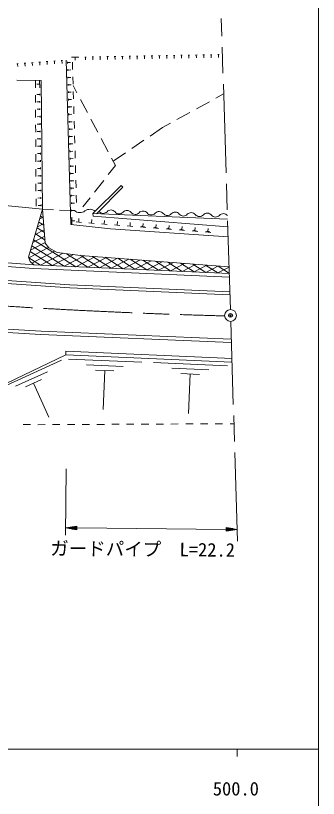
# Model space of a CAD drawing. Units: millimetres, scale not verified. Extents: x 40000 to 680000, y 20000 to 380000.
# Drawn here: x 538060 to 579000, y 198357 to 304200 of the extents above; entities that cross this region are included whole.
import ezdxf
from ezdxf.enums import TextEntityAlignment as Align

# ---------------------------------------------------------------- set-up
doc = ezdxf.new("R2010")
doc.units = ezdxf.units.MM
doc.header["$LTSCALE"] = 1000
doc.header["$PDMODE"] = 32
doc.header["$PDSIZE"] = 500
doc.linetypes.add('CHAIN', pattern=[18.5, 12, -1.5, 3.5, -1.5])
for name, color, linetype, lineweight in [('M-BGD', 7, 'Continuous', 13), ('M-BMK', 2, 'CHAIN', 13), ('M-BMK-OTRS', 5, 'Continuous', 13), ('M-BMK-SRVR', 3, 'Continuous', 13), ('M-STR-HTXT', 7, 'Continuous', 13), ('M-STR-STRD', 7, 'Continuous', 13), ('M-TTL-BAND', 7, 'Continuous', 13)]:
    doc.layers.add(name, color=color, linetype=linetype, lineweight=lineweight)
doc.layers.add('M-OTRS', color=6, linetype='Continuous')
doc.styles.add('ＭＳ ゴシック', font='')
doc.styles.get('ＭＳ ゴシック').set_extended_font_data('MS Gothic')

msp = doc.modelspace()

# ---------------------------------------------------------------- linework, layer by layer
at = {"layer": 'M-BGD'}
for p, q in [((545597, 298570), (546597, 298589)), ((546097, 298580), (546105, 298180)), ((547397, 298603), (547597, 298607)), ((547497, 298605), (547504, 298205)), ((548397, 298622), (548597, 298625)), ((548497, 298624), (548504, 298224)), ((549397, 298640), (549597, 298644)), ((549497, 298642), (549504, 298242)), ((550396, 298658), (550596, 298662)), ((550496, 298660), (550504, 298260)), ((551396, 298677), (551596, 298680)), ((551496, 298679), (551504, 298279)), ((552396, 298695), (552596, 298699)), ((552496, 298697), (552503, 298297)), ((553396, 298713), (553596, 298717)), ((553496, 298715), (553503, 298315)), ((554396, 298732), (554596, 298735)), ((554496, 298734), (554503, 298334)), ((555396, 298750), (555596, 298754)), ((555496, 298752), (555503, 298352)), ((556395, 298768), (556595, 298772)), ((556495, 298770), (556503, 298370)), ((557395, 298787), (557595, 298790)), ((557495, 298789), (557503, 298389)), ((558395, 298805), (558595, 298809)), ((558495, 298807), (558502, 298407)), ((559395, 298823), (559595, 298827)), ((559495, 298825), (559502, 298425)), ((560395, 298842), (560595, 298845)), ((560495, 298843), (560502, 298444)), ((561395, 298860), (561595, 298864)), ((561495, 298862), (561502, 298462)), ((562394, 298878), (562594, 298882)), ((562494, 298880), (562502, 298480)), ((563394, 298897), (563594, 298900)), ((563494, 298898), (563502, 298499)), ((564394, 298915), (564594, 298919)), ((564494, 298917), (564501, 298517)), ((565394, 298933), (565594, 298937)), ((565494, 298935), (565501, 298535)), ((538218, 297697), (538418, 297711)), ((538318, 297704), (538347, 297305)), ((539215, 297769), (539415, 297783)), ((539315, 297776), (539344, 297377)), ((540213, 297841), (540412, 297856)), ((540313, 297848), (540342, 297449)), ((541210, 297914), (541410, 297928)), ((541310, 297921), (541339, 297522)), ((542208, 297986), (542407, 298000)), ((542307, 297993), (542336, 297594)), ((543205, 298058), (543404, 298073)), ((543305, 298065), (543334, 297666)), ((544202, 298131), (544402, 298145)), ((544302, 298138), (544331, 297739)), ((545083, 297747), (545078, 297947)), ((545081, 297847), (545480, 297858)), ((545739, 297931), (545768, 296931)), ((545111, 296748), (545105, 296948)), ((545108, 296848), (545508, 296858)), ((540735, 295448), (540740, 294448)), ((541305, 295444), (541316, 294444)), ((545138, 295748), (545132, 295948)), ((545135, 295848), (545535, 295859)), ((545797, 295931), (545826, 294932)), ((541311, 294944), (540911, 294939)), ((545165, 294748), (545160, 294948)), ((545162, 294848), (545562, 294859)), ((546355, 293760), (545832, 294753)), ((540745, 293448), (540750, 292448)), ((541326, 293544), (540926, 293539)), ((541325, 293644), (541327, 293444)), ((545192, 293749), (545187, 293949)), ((545190, 293849), (545590, 293860)), ((545855, 293932), (545884, 292933)), ((565131, 293035), (566191, 293619)), ((541337, 292544), (540937, 292539)), ((541336, 292644), (541338, 292444)), ((545220, 292749), (545214, 292949)), ((545217, 292849), (545617, 292860)), ((547755, 291107), (546822, 292876)), ((562504, 291586), (564256, 292552)), ((540755, 291448), (540761, 290448)), ((541348, 291544), (540948, 291539)), ((541347, 291644), (541349, 291444)), ((545247, 291749), (545242, 291949)), ((545244, 291849), (545644, 291860)), ((545913, 291933), (545942, 290934)), ((559877, 290137), (561629, 291103)), ((541359, 290544), (540959, 290540)), ((541358, 290644), (541360, 290444)), ((545274, 290750), (545269, 290950)), ((545272, 290850), (545672, 290861)), ((549154, 288453), (548221, 290222)), ((540766, 289448), (540771, 288448)), ((541370, 289544), (540970, 289540)), ((541369, 289644), (541371, 289444)), ((545302, 289750), (545296, 289950)), ((545299, 289850), (545699, 289861)), ((545971, 289934), (546000, 288934)), ((556241, 287916), (557941, 289070)), ((557941, 289070), (559002, 289654)), ((541381, 288544), (540981, 288540)), ((541379, 288644), (541382, 288444)), ((545329, 288751), (545324, 288950)), ((545326, 288851), (545726, 288861)), ((545356, 287751), (545351, 287951)), ((546029, 287935), (546058, 286935)), ((540776, 287448), (540781, 286448)), ((541391, 287544), (540991, 287540)), ((541390, 287644), (541392, 287444)), ((545354, 287851), (545753, 287862)), ((545384, 286751), (545378, 286951)), ((545381, 286851), (545781, 286862)), ((550554, 285800), (549621, 287569)), ((553758, 286233), (555413, 287355)), ((541402, 286544), (541002, 286540)), ((541401, 286644), (541403, 286444)), ((545411, 285752), (545405, 285952)), ((545408, 285852), (545808, 285863)), ((546087, 285936), (546116, 284936)), ((540786, 285448), (540791, 284448)), ((541413, 285544), (541013, 285540)), ((541412, 285644), (541414, 285444)), ((545438, 284752), (545433, 284952)), ((545435, 284852), (545835, 284863)), ((551544, 283923), (551020, 284915)), ((551230, 284518), (552930, 285671)), ((541424, 284544), (541024, 284540)), ((541423, 284644), (541425, 284444)), ((545465, 283752), (545460, 283952)), ((545463, 283852), (545863, 283863)), ((546145, 283937), (546174, 282937)), ((550590, 282709), (551544, 283923)), ((541698, 278033), (487684, 283445)), ((540796, 283448), (540801, 282448)), ((541435, 283544), (541035, 283540)), ((541434, 283644), (541436, 283444)), ((541445, 282644), (541447, 282444)), ((545493, 282753), (545487, 282953)), ((545490, 282853), (545890, 282864)), ((541446, 282544), (541046, 282540)), ((541457, 281544), (541057, 281540)), ((541456, 281644), (541458, 281444)), ((545520, 281753), (545515, 281953)), ((545517, 281853), (545917, 281864)), ((546203, 281937), (546232, 280938)), ((548736, 280350), (549972, 281923)), ((540806, 281448), (540811, 280448)), ((541468, 280544), (541068, 280540)), ((541466, 280644), (541469, 280445)), ((545547, 280754), (545542, 280953)), ((545545, 280854), (545944, 280864)), ((540816, 279448), (540821, 278448)), ((541478, 279545), (541078, 279540)), ((541477, 279645), (541480, 279445)), ((545575, 279754), (545569, 279954)), ((545572, 279854), (545972, 279865)), ((546261, 279938), (546290, 278939)), ((547165, 278350), (548119, 279564)), ((541489, 278545), (541089, 278540)), ((541488, 278645), (541490, 278445)), ((545602, 278754), (545596, 278954)), ((545599, 278854), (545999, 278865)), ((541714, 277836), (541628, 277791)), ((541712, 277858), (541658, 277893)), ((543181, 277944), (541698, 278033)), ((545461, 277807), (543979, 277896)), ((545629, 277755), (545624, 277955)), ((545627, 277855), (546026, 277866)), ((541873, 275859), (541190, 276294)), ((541784, 276970), (541317, 276727)), ((541793, 276858), (541424, 277094)), ((545678, 275955), (545651, 276955)), ((545665, 276455), (546065, 276466)), ((546950, 276241), (546224, 276297)), ((546587, 276269), (546625, 276753)), ((548315, 276135), (548353, 276623)), ((550048, 276001), (550086, 276491)), ((551785, 275867), (551823, 276360)), ((541923, 275239), (540695, 274600)), ((541954, 274859), (540956, 275494)), ((541854, 276105), (541006, 275664)), ((548681, 276107), (547950, 276163)), ((550416, 275973), (549680, 276030)), ((552155, 275838), (551415, 275895)), ((553898, 275703), (553154, 275761)), ((553526, 275732), (553564, 276228)), ((555646, 275568), (554897, 275626)), ((555466, 275682), (555092, 275711)), ((555279, 275697), (555310, 276096)), ((557398, 275433), (556645, 275491)), ((557218, 275548), (556841, 275577)), ((557029, 275562), (557060, 275964)), ((559155, 275297), (558397, 275355)), ((558973, 275412), (558594, 275442)), ((558784, 275427), (558815, 275831)), ((560916, 275160), (560154, 275219)), ((560733, 275277), (560352, 275306)), ((560543, 275291), (560574, 275698)), ((562306, 275156), (562337, 275564)), ((564073, 275020), (564105, 275431)), ((541993, 274373), (540384, 273536)), ((542034, 273859), (540723, 274695)), ((562681, 275024), (561915, 275083)), ((562497, 275141), (562114, 275171)), ((564451, 274887), (563680, 274947)), ((564266, 275005), (563881, 275034)), ((542062, 273508), (540073, 272473)), ((544606, 270323), (540255, 273095)), ((546205, 270253), (540489, 273895)), ((542511, 272839), (539835, 271447)), ((543008, 270392), (540022, 272296)), ((543326, 272362), (540229, 270750)), ((544480, 272060), (541410, 270462)), ((541410, 270462), (539827, 271471)), ((545891, 271893), (543008, 270392)), ((547334, 271742), (544606, 270323)), ((547803, 270183), (544943, 272005)), ((548841, 271624), (546205, 270253)), ((549402, 270113), (546772, 271789)), ((550348, 271507), (547803, 270183)), ((551000, 270043), (548473, 271653)), ((551855, 271389), (549402, 270113)), ((552599, 269973), (550169, 271521)), ((553362, 271272), (551000, 270043)), ((554197, 269903), (551865, 271389)), ((554870, 271154), (552599, 269973)), ((555796, 269833), (553561, 271256)), ((556377, 271037), (554197, 269903)), ((557394, 269763), (555258, 271124)), ((558993, 269693), (556954, 270992)), ((540462, 270004), (566963, 268844)), ((540500, 270502), (566985, 269343)), ((557884, 270919), (555796, 269833)), ((559391, 270802), (557394, 269763)), ((560591, 269623), (558650, 270860)), ((560898, 270684), (558993, 269693)), ((562190, 269553), (560346, 270728)), ((562405, 270567), (560591, 269623)), ((563788, 269483), (562042, 270595)), ((563912, 270449), (562190, 269553)), ((565387, 269413), (563739, 270463)), ((565420, 270332), (563788, 269483)), ((566921, 270211), (565387, 269413)), ((566985, 269343), (565435, 270331)), ((544867, 258813), (544846, 258314)), ((544846, 258314), (567321, 257346)), ((544867, 258813), (567343, 257846)), ((535649, 253684), (544250, 257602)), ((545213, 257758), (555126, 257331)), ((556719, 257295), (566727, 256865)), ((547663, 256990), (552619, 256777)), ((548873, 256276), (551352, 256169)), ((550113, 256223), (549885, 250936)), ((559192, 256521), (564197, 256305)), ((538061, 254090), (542361, 256050)), ((560415, 255799), (562917, 255692)), ((561666, 255746), (561436, 250408)), ((539397, 254007), (541547, 254986)), ((540472, 254497), (542562, 249909)), ((539057, 248924), (540057, 248897)), ((541057, 248887), (542057, 248892)), ((543057, 248897), (544057, 248902)), ((545057, 248907), (546057, 248912)), ((547057, 248917), (548057, 248922)), ((549057, 248927), (550057, 248932)), ((551057, 248937), (552057, 248942)), ((553057, 248947), (554056, 248952)), ((555056, 248957), (556056, 248962)), ((557056, 248967), (558056, 248972)), ((559056, 248977), (560056, 248982)), ((561056, 248987), (562056, 248992)), ((563056, 248997), (564056, 249002)), ((565056, 249007), (566056, 249012)), ((567056, 249017), (567581, 249019))]:
    msp.add_line(p, q, dxfattribs=at)
for points in [[(566793, 274305), (550886, 275354), (545512, 275951), (544905, 298181)], [(538239, 295455), (541509, 295446), (541698, 278033)], [(548518, 277429), (552317, 281223), (552553, 280995), (549016, 277409)], [(467101, 278791), (483850, 276167), (498373, 274305), (510203, 272985), (522033, 271889), (540500, 270502)], [(467399, 278238), (483780, 275672), (498314, 273809), (510152, 272488), (521991, 271391), (540462, 270004)], [(540500, 270502), (540005, 270956), (539802, 271543), (541698, 278033), (542068, 273435), (542532, 272811), (543695, 272153), (546843, 271780), (566920, 270215)], [(566752, 275631), (548537, 277088), (548518, 277429), (566719, 276690)], [(544846, 258314), (531081, 251761), (525062, 249300)]]:
    msp.add_lwpolyline(points, dxfattribs=at)
for centre, radius, start, end in [((546751, 278678), 1116, 229.01542, 307.23235), ((548101, 276901), 1116, 49.01542, 127.23235), ((549888, 278175), 715, 218.69871, 317.54906), ((550944, 277209), 715, 38.69871, 137.54906), ((552060, 278103), 715, 218.69871, 317.54906), ((553116, 277138), 715, 38.69871, 137.54906), ((554232, 278032), 715, 218.69871, 317.54906), ((555287, 277067), 715, 38.69871, 137.54906), ((556404, 277961), 715, 218.69871, 317.54906), ((557459, 276996), 715, 38.69871, 137.54906), ((558575, 277890), 715, 218.69871, 317.54906), ((559631, 276925), 715, 38.69871, 137.54906), ((560747, 277819), 715, 218.69871, 317.54906), ((561802, 276853), 715, 38.69871, 137.54906), ((563974, 276782), 715, 38.69871, 137.54906), ((566146, 276711), 715, 38.69871, 137.54906), ((562919, 277748), 715, 218.69871, 317.54906), ((565091, 277677), 715, 218.69871, 317.54906)]:
    msp.add_arc(centre, radius, start, end, dxfattribs=at)
at = {"layer": 'M-BMK'}
for p, q in [((567100, 264458), (565874, 303817)), ((568076, 233138), (567150, 262859))]:
    msp.add_line(p, q, dxfattribs=at)
msp.add_arc((586209, 1040534), 777189, 261.27032, 268.53412, dxfattribs=at)
at = {"layer": 'M-BMK-OTRS'}
for points in [[(380100, 324240), (380466, 317338), (380798, 314423), (381641, 310920), (383702, 304901), (384767, 301941), (386230, 299048), (387870, 297275), (390634, 295338), (394551, 293306), (397063, 292227), (401039, 291075), (421849, 285924), (432663, 283339), (443812, 280666), (459334, 277479), (472312, 275135), (483203, 273448), (496324, 271719), (514905, 269732), (527625, 268632), (545382, 267388), (567037, 266467)], [(331766, 297115), (344916, 294031), (377343, 286477), (403015, 280009), (414787, 277632), (428146, 275181), (490077, 265878), (505512, 264094), (517218, 262980), (541493, 261533), (567224, 260457)]]:
    msp.add_lwpolyline(points, dxfattribs=at)
at = {"layer": 'M-BMK-SRVR'}
msp.add_circle((567125, 263659), 800, dxfattribs=at)
at = {"layer": 'M-OTRS'}
msp.add_point((567125, 263659), dxfattribs=at)
at = {"layer": 'M-STR-HTXT'}
for p, q in [((544893, 242938), (544809, 233939)), ((544818, 234939), (546321, 235175)), ((546319, 234975), (545119, 234986)), ((545419, 235033), (546319, 235025)), ((546320, 235075), (545720, 235080)), ((546020, 235127), (546320, 235125)), ((546316, 234675), (546321, 235175)), ((566529, 234985), (566524, 234485)), ((568026, 234721), (566529, 234985)), ((544818, 234939), (546316, 234675)), ((544818, 234939), (546318, 234925)), ((546318, 234875), (545118, 234886)), ((545417, 234833), (546317, 234825)), ((546317, 234775), (545717, 234780)), ((546016, 234728), (546316, 234725)), ((546318, 234925), (566526, 234735)), ((568026, 234721), (566524, 234485)), ((566824, 234533), (566524, 234535)), ((567425, 234627), (566525, 234635)), ((566525, 234585), (567125, 234580)), ((568026, 234721), (566526, 234735)), ((566526, 234685), (567726, 234674)), ((567427, 234827), (566527, 234835)), ((566527, 234785), (567727, 234774)), ((566828, 234933), (566528, 234935)), ((566528, 234885), (567128, 234880))]:
    msp.add_line(p, q, dxfattribs=at)
at = {"layer": 'M-STR-STRD'}
for points in [[(331663, 296677), (344814, 293593), (377237, 286040), (402916, 279570), (414702, 277190), (428072, 274737), (490017, 265432), (505465, 263646), (517183, 262531), (541470, 261084), (567206, 260008)], [(567054, 266866), (545404, 267788), (527657, 269031), (514943, 270130), (496371, 272116), (483260, 273844), (472378, 275529), (459410, 277872), (443899, 281057), (432759, 283727)]]:
    msp.add_lwpolyline(points, dxfattribs=at)
at = {"layer": 'M-TTL-BAND'}
for p, q in [((579000, 20000), (579000, 370000)), ((40000, 205000), (579000, 205000)), ((568000, 205000), (568000, 204000))]:
    msp.add_line(p, q, dxfattribs=at)

# ---------------------------------------------------------------- texts
at = {"layer": 'M-STR-HTXT', "style": 'ＭＳ ゴシック'}
msp.add_text('ガードパイプ  L=22.2', height=1833, rotation=359.463, dxfattribs=at).set_placement((555216, 230594), align=Align.BOTTOM_CENTER)
at = {"layer": 'M-TTL-BAND', "style": 'ＭＳ ゴシック'}
msp.add_text('500.0', height=1833, dxfattribs=at).set_placement((567844, 198195), align=Align.BOTTOM_CENTER)

doc.saveas('drawing.dxf')
